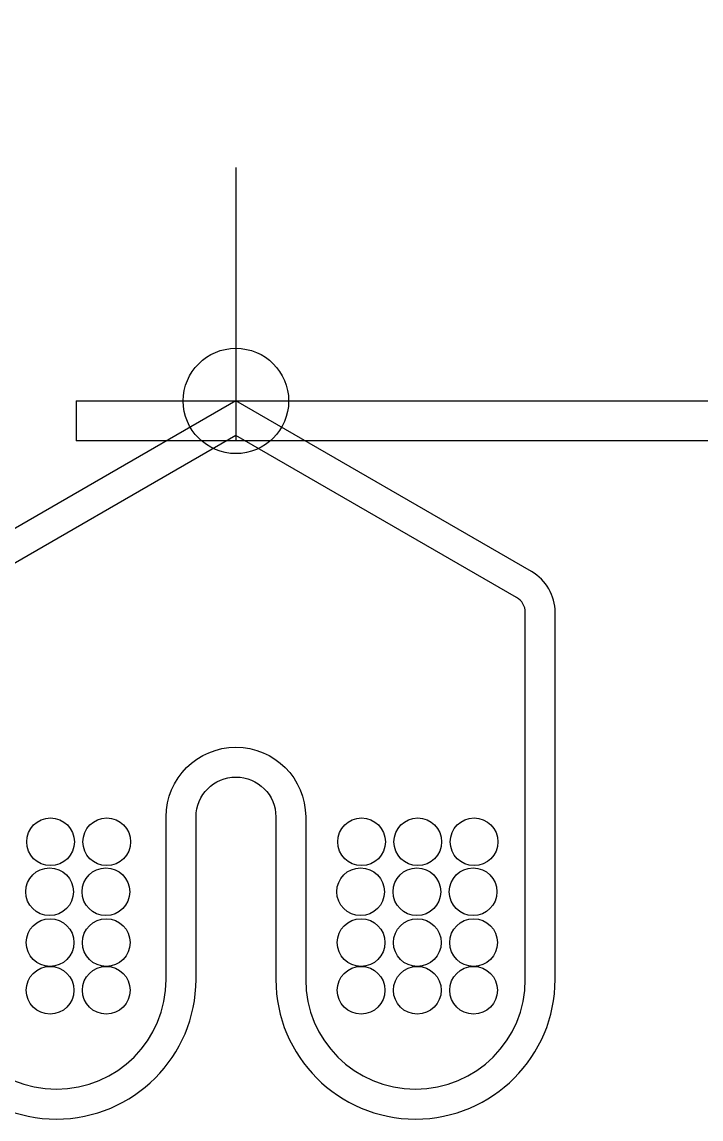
# Model space of a CAD drawing. Header units: feet. Extents: x 0.3 to 98.5, y -18.6 to 31.5.
# Drawn here: x 49.244 to 49.673, y 4.848 to 5.542 of the extents above; entities that cross this region are included whole.
import ezdxf

# ---------------------------------------------------------------- set-up
doc = ezdxf.new("R2010")
doc.units = ezdxf.units.FT
doc.header["$MEASUREMENT"] = 0
doc.layers.add('DC FEEEDERS', color=1, linetype='Continuous')

# ---------------------------------------------------------------- blocks, each defined once
blk = doc.blocks.new('CAB - 8in brkt - 8in hanger')
at = {"color": 5}
for p, q in [((0, 0.0254), (-0.0127, 0.0254)), ((-0.0127, -0.09525), (-0.0127, 0.0254)), ((0, 0.0254), (0, -0.10795)), ((0.01661, 0), (-0.04503, 0)), ((-0.2032, -0.02094), (-0.2032, -0.10795)), ((-0.254, -0.09525), (-0.0127, -0.09525)), ((-0.254, -0.09525), (-0.254, -0.10795)), ((0, -0.10795), (-0.254, -0.10795)), ((0, -0.10795), (-0.254, -0.10795))]:
    blk.add_line(p, q, dxfattribs=at)
for points in [[(-0.2032, -0.09525), (-0.2973, -0.14958, 0.267949), (-0.3048, -0.16257), (-0.3048, -0.2794, 1), (-0.2159, -0.2794), (-0.2159, -0.22768, -1), (-0.1905, -0.22768), (-0.1905, -0.2794, 1), (-0.1016, -0.2794), (-0.1016, -0.16257, 0.267949), (-0.1091, -0.14958), (-0.2032, -0.09525)], [(-0.2032, -0.10622), (-0.29255, -0.15781, 0.267949), (-0.2953, -0.16257), (-0.2953, -0.2794, 1), (-0.2254, -0.2794), (-0.2254, -0.22768, -1), (-0.181, -0.22768), (-0.181, -0.2794, 1), (-0.1111, -0.2794), (-0.1111, -0.16257, 0.267949), (-0.11385, -0.15781)]]:
    blk.add_lwpolyline(points, format="xyb", close=True, dxfattribs=at)
for centre, radius in [((0, 0), 0.00708), ((-0.2032, -0.09525), 0.01677)]:
    blk.add_circle(centre, radius, dxfattribs=at)

msp = doc.modelspace()

# ---------------------------------------------------------------- linework, layer by layer
at = {"layer": 'DC FEEEDERS'}
for centre in [(49.26198, 5.02354), (49.29753, 5.02354), (49.45856, 5.02354), (49.4941, 5.02354), (49.52965, 5.02354), (49.26141, 4.99198), (49.29696, 4.99198), (49.45798, 4.99198), (49.49353, 4.99198), (49.52907, 4.99198), (49.26168, 4.95985), (49.29723, 4.95985), (49.45826, 4.95985), (49.4938, 4.95985), (49.52935, 4.95985), (49.26168, 4.92972), (49.29723, 4.92972), (49.45826, 4.92972), (49.4938, 4.92972), (49.52935, 4.92972)]:
    msp.add_circle(centre, 0.01507, dxfattribs=at)

# ---------------------------------------------------------------- block references
at = {"color": 1, "xscale": 1.985704358345041, "yscale": 1.985704358345041, "zscale": 1.985704358345041}
msp.add_blockref('CAB - 8in brkt - 8in hanger', (49.78266, 5.49136), dxfattribs=at)

doc.saveas('drawing.dxf')
